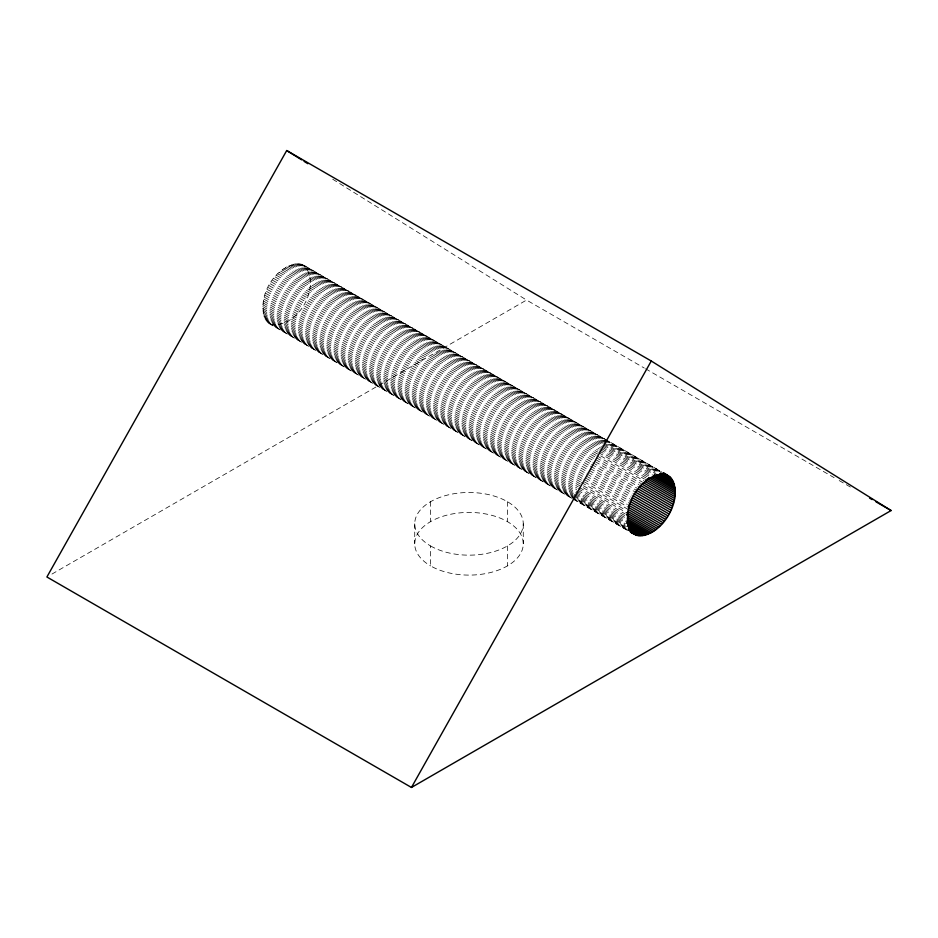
<?xml version="1.0" encoding="UTF-8"?>
<svg xmlns="http://www.w3.org/2000/svg" width="938" height="938" viewBox="0 0 938 938"><rect width="100%" height="100%" fill="white"/><g stroke="black" fill="none" stroke-linecap="round" stroke-linejoin="round"><path stroke-width="0.7" stroke-dasharray="4.69 3.52" d="M571.758 498.242L269.241 323.587C250.974 303.021 276.206 259.334 303.138 264.856L661.36 471.673M51.977 574.056L526.546 300.066L644.265 368.036M270.308 324.196C297.252 329.73 322.473 286.043 304.217 265.477M645.532 368.763L834.14 477.653M839.205 480.573L850.59 487.15M302.013 264.364L605.209 439.406M605.796 439.758L660.903 471.568M300.817 263.988L604.858 439.523M605.878 440.11L660.551 471.673M299.574 263.73L604.623 439.852M605.702 440.473L660.329 472.013M298.284 263.59L660.305 472.6M296.947 263.566L659.062 472.635M295.564 263.672L657.573 472.682M294.145 263.918L603.193 442.349M604.26 442.959L655.087 472.306M292.679 264.27L602.806 443.322M603.615 443.791L655.967 474.007M291.226 264.739L602.677 444.553M603.873 445.245L653.305 473.784M289.725 265.313L601.657 445.409M602.384 445.82L652.297 474.64M288.236 266.029L601.797 447.063M602.149 447.262L650.245 475.027M286.711 266.849L600.637 448.094M601.833 448.786L648.733 475.859M285.222 267.764L599.265 449.079M600.402 449.736L647.361 476.844M283.722 268.784L597.858 450.146M599.124 450.885L645.965 477.923M282.221 269.933L597.612 452.022M598.679 452.632L644.453 479.06M280.767 271.152L644.125 480.936M279.313 272.477L595.759 455.176M596.861 455.821L642.589 482.226M277.894 273.873L595.607 457.31M596.369 457.744L640.666 483.328M276.511 275.362L594.223 458.788M595.489 459.526L638.813 484.536M275.162 276.933L638.45 486.67M273.884 278.563L591.784 462.106M592.863 462.727L637.16 488.299M272.63 280.263L590.94 464.029M591.608 464.416L635.917 489.999M271.445 282.01L590.014 465.94M590.424 466.174L634.721 491.747M270.308 283.815L633.596 493.552M269.241 285.68L632.517 495.416M268.245 287.556L586.813 471.486M588.079 472.213L631.11 497.058M267.318 289.467L586.297 473.62M586.883 473.96L629.926 498.817M266.474 291.39L629.949 501.244M265.712 293.313L628.988 503.061M265.02 295.271L583.014 478.861M583.999 479.424L627.311 504.445M264.422 297.205L627.71 506.942M263.918 299.128L580.376 481.839M581.478 482.472L627.205 508.877M263.496 301.063L625.587 510.108M263.179 302.939L626.666 512.793M262.921 304.803L578.324 486.904M579.367 487.502L625.165 513.942M262.792 306.609L576.835 487.924M577.972 488.581L624.931 515.689M262.734 308.391L576.647 489.636M577.843 490.328L626.021 518.139M262.792 310.091L575.44 490.597M576.354 491.125L626.068 519.828M262.921 311.744L626.209 521.481M263.179 313.327L574.631 493.142M575.826 493.834L625.259 522.372M263.496 314.816L573.622 493.869M574.431 494.338L625.517 523.826M263.918 316.258L572.977 494.689M574.044 495.311L624.872 524.647M264.422 317.607L573.27 495.921M574.091 496.39L626.443 526.617M265.02 318.861L625.869 527.203M265.712 320.01L626.455 528.293M266.474 321.054L627.229 529.337M267.318 322.004L627.053 529.7M268.245 322.848L627.721 530.404M572.837 498.864L627.452 530.404M332.697 179.205L526.546 300.066M523.263 523.826L523.263 543.759M507.376 501.666L507.376 521.61M507.376 545.975L507.376 565.919M430.624 501.666L430.624 521.61M430.624 545.975A54.263 31.329 0 0 0 521.422 531.928A54.263 31.329 0 0 0 454.953 493.564A54.263 31.329 0 0 0 430.624 545.975L430.624 565.919A54.263 31.329 0 0 0 521.422 551.872A54.263 31.329 0 0 0 454.953 513.496A54.263 31.329 0 0 0 430.624 565.919M414.737 523.826L414.737 543.759"/><path stroke-width="1.41" d="M631.063 532.479C658.933 548.742 693.639 487.69 663.705 473.033M633.783 534.05C615.527 513.485 640.748 469.797 667.692 475.332M286.711 150.537L46.9 576.987L411.454 787.463L891.1 510.542L651.265 361.013L286.711 150.537L301.626 159.835M411.454 787.463L651.265 361.013M869.585 498.113L872.117 499.579M875.916 501.771L891.1 510.542M663.436 473.033L669.755 476.68M663.084 473.139L670.682 477.524M662.662 473.362L671.526 478.474M660.903 472.94L672.288 479.517M660.329 473.362L672.98 480.666M659.66 473.878L673.578 481.921M658.886 474.499L674.082 483.269M656.776 474.487L674.504 484.712M654.572 474.511L674.821 486.212M653.552 475.367L675.079 487.795M652.426 476.293L675.208 489.448M651.195 477.29L675.243 491.172M648.627 477.571L675.208 492.919M647.232 478.65L675.079 494.725M645.707 479.787L674.821 496.601M645.391 481.663L674.504 498.477M643.703 482.859L674.082 500.4M641.932 484.055L673.578 502.322M640.079 485.263L672.98 504.269M639.388 487.209L672.288 506.215M638.614 489.144L671.526 508.138M636.503 490.34L670.682 510.073M635.589 492.239L669.755 511.972M634.592 494.127L668.759 513.86M633.513 495.991L667.692 515.724M632.376 497.797L666.555 517.53M631.192 499.544L665.37 519.277M631.204 501.971L664.116 520.965M629.926 503.6L662.838 522.595M628.577 505.172L661.489 524.166M628.46 507.388L660.106 525.655M628.308 509.51L658.687 527.05M628.12 511.573L657.233 528.375M626.666 512.793L655.779 529.595M626.432 514.669L654.278 530.756M627.463 517.155L652.778 531.776M627.217 518.831L651.265 532.714M626.983 520.356L649.764 533.511M626.748 521.798L648.275 534.214M626.525 523.099L646.774 534.789M627.592 525.034L645.321 535.258M627.405 526.112L643.855 535.61M628.519 527.824L642.436 535.856M628.401 528.657L641.053 535.973M628.319 529.372L639.716 535.95M628.308 529.958L638.426 535.797M630.852 531.893L637.183 535.551M630.254 531.858L635.987 535.176M304.111 161.383L307.84 163.704"/></g></svg>
